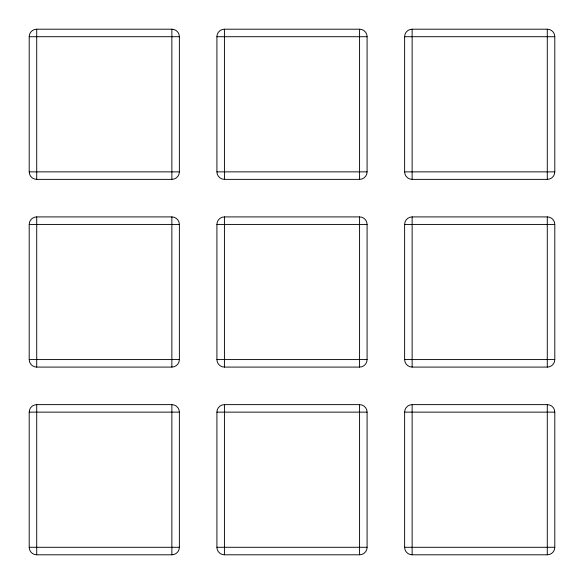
<?xml version="1.0" encoding="UTF-8"?>
<svg xmlns="http://www.w3.org/2000/svg" width="584" height="584" viewBox="0 0 584 584"><rect width="100%" height="100%" fill="white"/><g stroke="black" fill="none" stroke-linecap="round" stroke-linejoin="round"><path stroke-width="0.88" d="M36.712 29.2L171.864 29.2A7.512 7.512 0 0 1 179.368 36.712L179.368 171.864A7.512 7.512 0 0 1 171.864 179.368L36.712 179.368A7.512 7.512 0 0 1 29.2 171.864L29.2 36.712A7.512 7.512 0 0 1 36.712 29.2L36.712 179.368M224.424 29.2L359.576 29.2A7.512 7.512 0 0 1 367.088 36.712L367.088 171.864A7.512 7.512 0 0 1 359.576 179.368L224.424 179.368A7.512 7.512 0 0 1 216.912 171.864L216.912 36.712A7.512 7.512 0 0 1 224.424 29.2L224.424 179.368M412.136 29.2L547.288 29.2A7.512 7.512 0 0 1 554.8 36.712L554.8 171.864A7.512 7.512 0 0 1 547.288 179.368L412.136 179.368A7.512 7.512 0 0 1 404.632 171.864L404.632 36.712A7.512 7.512 0 0 1 412.136 29.2L412.136 179.368M29.2 36.712L179.368 36.712M216.912 36.712L367.088 36.712M404.632 36.712L554.8 36.712M29.2 171.864L179.368 171.864M216.912 171.864L367.088 171.864M404.632 171.864L554.8 171.864M36.712 216.912L171.864 216.912A7.512 7.512 0 0 1 179.368 224.424L179.368 359.576A7.512 7.512 0 0 1 171.864 367.088L36.712 367.088A7.512 7.512 0 0 1 29.2 359.576L29.2 224.424A7.512 7.512 0 0 1 36.712 216.912L36.712 367.088M224.424 216.912L359.576 216.912A7.512 7.512 0 0 1 367.088 224.424L367.088 359.576A7.512 7.512 0 0 1 359.576 367.088L224.424 367.088A7.512 7.512 0 0 1 216.912 359.576L216.912 224.424A7.512 7.512 0 0 1 224.424 216.912L224.424 367.088M412.136 216.912L547.288 216.912A7.512 7.512 0 0 1 554.8 224.424L554.8 359.576A7.512 7.512 0 0 1 547.288 367.088L412.136 367.088A7.512 7.512 0 0 1 404.632 359.576L404.632 224.424A7.512 7.512 0 0 1 412.136 216.912L412.136 367.088M29.2 224.424L179.368 224.424M216.912 224.424L367.088 224.424M404.632 224.424L554.8 224.424M29.2 359.576L179.368 359.576M216.912 359.576L367.088 359.576M404.632 359.576L554.8 359.576M36.712 404.632L171.864 404.632A7.512 7.512 0 0 1 179.368 412.136L179.368 547.288A7.512 7.512 0 0 1 171.864 554.8L36.712 554.8A7.512 7.512 0 0 1 29.2 547.288L29.2 412.136A7.512 7.512 0 0 1 36.712 404.632L36.712 554.8M224.424 404.632L359.576 404.632A7.512 7.512 0 0 1 367.088 412.136L367.088 547.288A7.512 7.512 0 0 1 359.576 554.8L224.424 554.8A7.512 7.512 0 0 1 216.912 547.288L216.912 412.136A7.512 7.512 0 0 1 224.424 404.632L224.424 554.8M412.136 404.632L547.288 404.632A7.512 7.512 0 0 1 554.8 412.136L554.8 547.288A7.512 7.512 0 0 1 547.288 554.8L412.136 554.8A7.512 7.512 0 0 1 404.632 547.288L404.632 412.136A7.512 7.512 0 0 1 412.136 404.632L412.136 554.8M29.2 412.136L179.368 412.136M216.912 412.136L367.088 412.136M404.632 412.136L554.8 412.136M29.2 547.288L179.368 547.288M216.912 547.288L367.088 547.288M404.632 547.288L554.8 547.288M547.288 29.2L547.288 179.368M547.288 216.912L547.288 367.088M547.288 404.632L547.288 554.8M359.576 29.2L359.576 179.368M359.576 216.912L359.576 367.088M359.576 404.632L359.576 554.8M171.864 29.2L171.864 179.368M171.864 216.912L171.864 367.088M171.864 404.632L171.864 554.8"/></g></svg>
